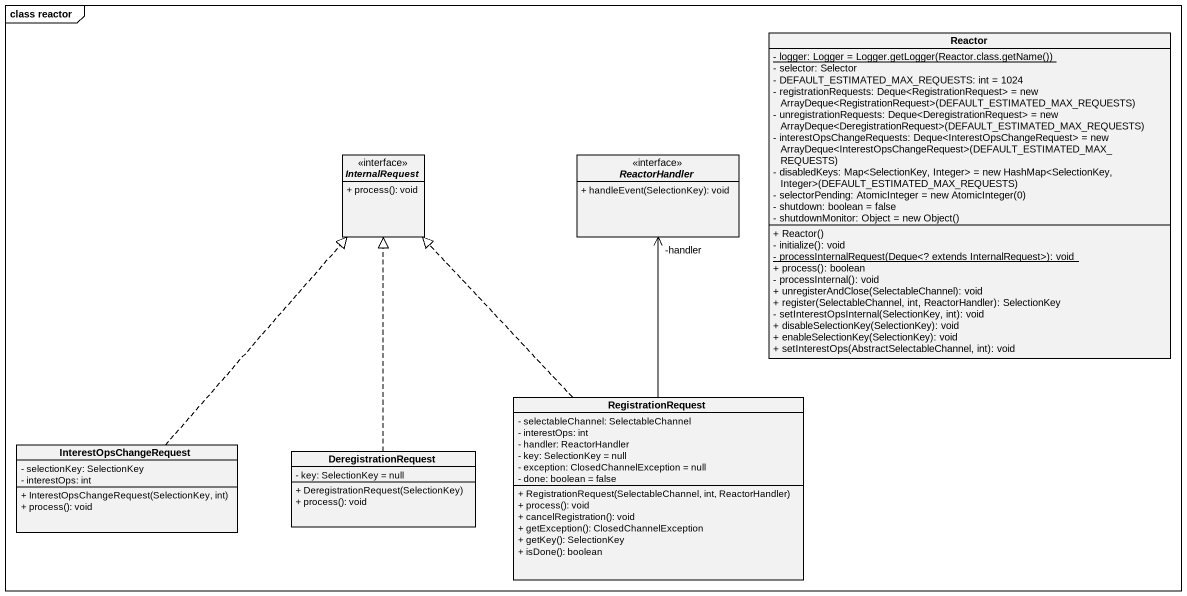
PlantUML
@startuml
mainframe class reactor
hide circle
hide empty members
skinparam classAttributeIconSize 0
class Reactor {
  {static} {field} - logger: Logger = Logger.getLogger(Reactor.class.getName())
  - selector: Selector
  - DEFAULT_ESTIMATED_MAX_REQUESTS: int = 1024
  {field} - registrationRequests: Deque<RegistrationRequest> = new ArrayDeque<RegistrationRequest>(DEFAULT_ESTIMATED_MAX_REQUESTS)
  {field} - unregistrationRequests: Deque<DeregistrationRequest> = new ArrayDeque<DeregistrationRequest>(DEFAULT_ESTIMATED_MAX_REQUESTS)
  {field} - interestOpsChangeRequests: Deque<InterestOpsChangeRequest> = new ArrayDeque<InterestOpsChangeRequest>(DEFAULT_ESTIMATED_MAX_REQUESTS)
  {field} - disabledKeys: Map<SelectionKey, Integer> = new HashMap<SelectionKey, Integer>(DEFAULT_ESTIMATED_MAX_REQUESTS)
  {field} - selectorPending: AtomicInteger = new AtomicInteger(0)
  - shutdown: boolean = false
  {field} - shutdownMonitor: Object = new Object()
  + Reactor()
  - initialize(): void
  {static} - processInternalRequest(Deque<? extends InternalRequest>): void
  + process(): boolean
  - processInternal(): void
  + unregisterAndClose(SelectableChannel): void
  + register(SelectableChannel, int, ReactorHandler): SelectionKey
  - setInterestOpsInternal(SelectionKey, int): void
  + disableSelectionKey(SelectionKey): void
  + enableSelectionKey(SelectionKey): void
  + setInterestOps(AbstractSelectableChannel, int): void
}
interface InternalRequest <<interface>> {
  + process(): void
}
interface ReactorHandler <<interface>> {
  + handleEvent(SelectionKey): void
}
class RegistrationRequest {
  - selectableChannel: SelectableChannel
  - interestOps: int
  - handler: ReactorHandler
  - key: SelectionKey = null
  - exception: ClosedChannelException = null
  - done: boolean = false
  + RegistrationRequest(SelectableChannel, int, ReactorHandler)
  + process(): void
  + cancelRegistration(): void
  + getException(): ClosedChannelException
  + getKey(): SelectionKey
  + isDone(): boolean
}
class InterestOpsChangeRequest {
  - selectionKey: SelectionKey
  - interestOps: int
  + InterestOpsChangeRequest(SelectionKey, int)
  + process(): void
}
class DeregistrationRequest {
  - key: SelectionKey = null
  + DeregistrationRequest(SelectionKey)
  + process(): void
}
RegistrationRequest .up.|> InternalRequest
RegistrationRequest -up-> "-handler" ReactorHandler
InterestOpsChangeRequest .up.|> InternalRequest
DeregistrationRequest .up.|> InternalRequest
@enduml
